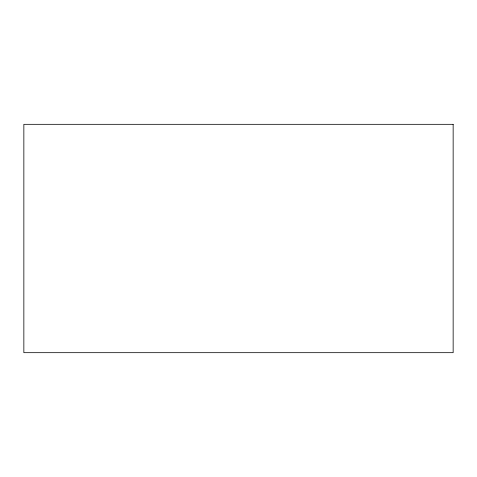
<?xml version="1.0" encoding="UTF-8"?>
<svg xmlns="http://www.w3.org/2000/svg" width="477" height="477" viewBox="0 0 477 477"><rect width="100%" height="100%" fill="white"/><g stroke="black" fill="none" stroke-linecap="round" stroke-linejoin="round"><path stroke-width="0.72" d="M453.15 124.324L23.85 124.324L23.85 352.676L453.15 352.676L453.15 124.324"/></g></svg>
